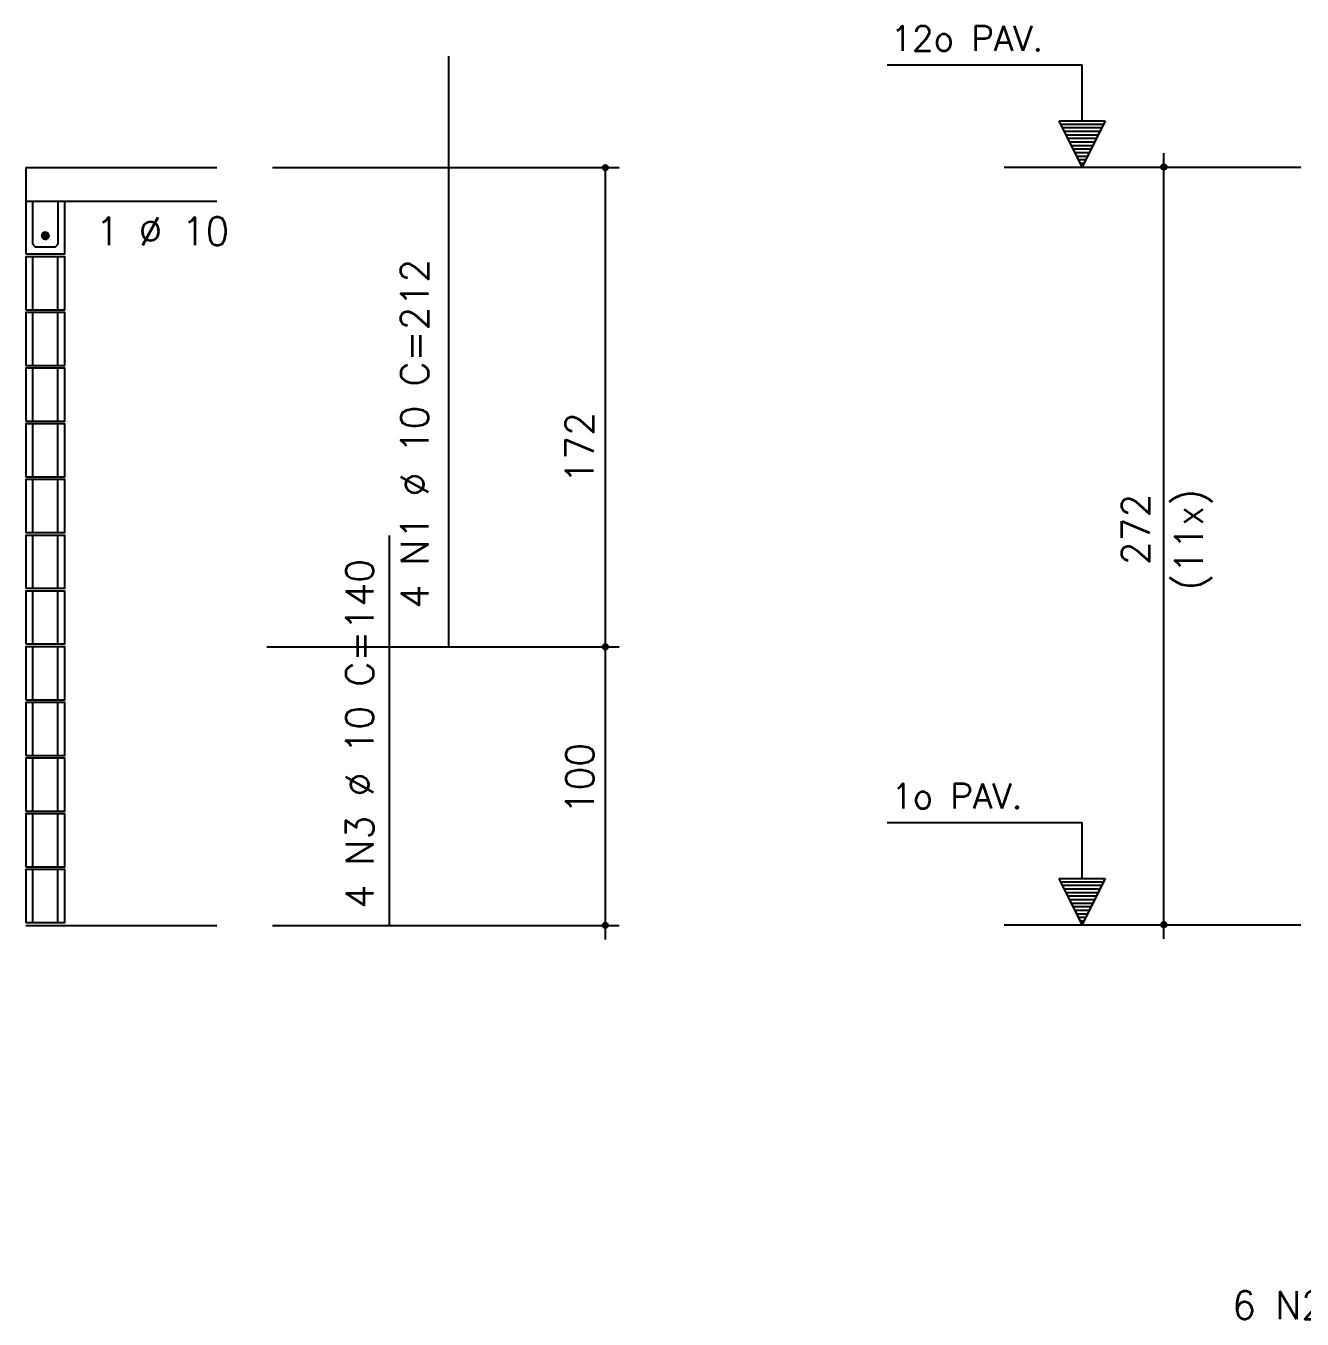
# Model space of a CAD drawing. Extents: x -1.9 to 86, y -1.5 to 60.9.
# Drawn here: x 17.41 to 26.57, y 16.14 to 25.43 of the extents above; entities that cross this region are included whole.
import ezdxf

# ---------------------------------------------------------------- set-up
doc = ezdxf.new("R2010")
doc.units = 0
doc.header["$MEASUREMENT"] = 0
for name, color, linetype in [('PENA_01', 1, 'CONTINUOUS'), ('PENA_02', 2, 'CONTINUOUS'), ('PENA_03', 3, 'CONTINUOUS'), ('PENA_05', 5, 'CONTINUOUS')]:
    doc.layers.add(name, color=color, linetype=linetype)
doc.styles.get("Standard").update_dxf_attribs({"font": 'ROMANS.SHX'})

msp = doc.modelspace()

# ---------------------------------------------------------------- linework, layer by layer
at = {"layer": 'PENA_01', "linetype": 'Continuous'}
for p, q in [((24.4314, 24.4137), (26.5623, 24.4137)), ((24.4314, 18.9737), (26.5623, 18.9737))]:
    msp.add_line(p, q, dxfattribs=at)
at = {"layer": 'PENA_02', "linetype": 'Continuous'}
for centre, radius in [((21.5686, 24.4095), 0.02), ((25.5775, 24.4137), 0.02), ((25.5775, 24.4137), 0.01), ((21.5686, 24.4095), 0.01), ((21.5686, 20.9695), 0.02), ((21.5686, 20.9695), 0.01), ((21.5686, 18.9695), 0.02), ((21.5686, 18.9695), 0.01), ((25.5775, 18.9737), 0.02), ((25.5775, 18.9737), 0.01)]:
    msp.add_circle(centre, radius, dxfattribs=at)
at = {"layer": 'PENA_03', "linetype": 'Continuous'}
for p, q in [((24.9904, 25.1455), (23.5904, 25.1455)), ((24.9904, 24.7455), (24.9904, 25.1455)), ((24.9918, 24.7455), (24.9918, 25.1469)), ((24.9911, 24.4137), (24.8252, 24.7455)), ((24.8252, 24.7455), (24.9904, 24.7455)), ((24.9911, 24.4168), (24.8274, 24.7441)), ((25.1548, 24.7441), (24.8274, 24.7441)), ((25.1443, 24.72), (24.8379, 24.72)), ((25.157, 24.7455), (24.9911, 24.4137)), ((25.1548, 24.7441), (24.9911, 24.4168)), ((24.9918, 24.7455), (25.157, 24.7455)), ((25.1315, 24.6945), (24.8507, 24.6945)), ((25.1187, 24.6689), (24.8635, 24.6689)), ((25.106, 24.6434), (24.8762, 24.6434)), ((25.0932, 24.6179), (24.889, 24.6179)), ((25.0804, 24.5924), (24.9017, 24.5924)), ((25.0677, 24.5668), (24.9145, 24.5668)), ((25.0549, 24.5413), (24.9273, 24.5413)), ((25.0421, 24.5158), (24.94, 24.5158)), ((25.5775, 18.8731), (25.5775, 24.5137)), ((25.0294, 24.4902), (24.9528, 24.4902)), ((25.0166, 24.4647), (24.9656, 24.4647)), ((25.0039, 24.4392), (24.9783, 24.4392)), ((17.4086, 24.4095), (17.4086, 23.7895)), ((17.4086, 24.4095), (18.7793, 24.4095)), ((19.1793, 24.4095), (21.6686, 24.4095)), ((21.5686, 18.8689), (21.5686, 24.4095)), ((17.4086, 24.1695), (18.7793, 24.1695)), ((17.4586, 23.3895), (17.4586, 23.7695)), ((17.6386, 23.3895), (17.6386, 23.7695)), ((17.4586, 22.9895), (17.4586, 23.3695)), ((17.6386, 22.9895), (17.6386, 23.3695)), ((17.4586, 22.5895), (17.4586, 22.9695)), ((17.6386, 22.5895), (17.6386, 22.9695)), ((17.4586, 22.1895), (17.4586, 22.5695)), ((17.6386, 22.1895), (17.6386, 22.5695)), ((17.4586, 21.7895), (17.4586, 22.1695)), ((17.6386, 21.7895), (17.6386, 22.1695)), ((17.4586, 21.3895), (17.4586, 21.7695)), ((17.6386, 21.3895), (17.6386, 21.7695)), ((17.4586, 20.9895), (17.4586, 21.3695)), ((17.6386, 20.9895), (17.6386, 21.3695)), ((17.4586, 20.5895), (17.4586, 20.9695)), ((17.6386, 20.5895), (17.6386, 20.9695)), ((19.1374, 20.9695), (21.6686, 20.9695)), ((17.4586, 20.1895), (17.4586, 20.5695)), ((17.6386, 20.1895), (17.6386, 20.5695)), ((17.4586, 19.7895), (17.4586, 20.1695)), ((17.6386, 19.7895), (17.6386, 20.1695)), ((17.4586, 19.3895), (17.4586, 19.7695)), ((17.6386, 19.3895), (17.6386, 19.7695)), ((24.9904, 19.7055), (23.5904, 19.7055)), ((24.9904, 19.3055), (24.9904, 19.7055)), ((24.9918, 19.3055), (24.9918, 19.7069)), ((17.4586, 18.9895), (17.4586, 19.3695)), ((17.6386, 18.9895), (17.6386, 19.3695)), ((24.9911, 18.9737), (24.8252, 19.3055)), ((24.8252, 19.3055), (24.9904, 19.3055)), ((24.9911, 18.9768), (24.8274, 19.3041)), ((25.1548, 19.3041), (24.8274, 19.3041)), ((25.1443, 19.28), (24.8379, 19.28)), ((25.1315, 19.2545), (24.8507, 19.2545)), ((25.1187, 19.2289), (24.8635, 19.2289)), ((25.157, 19.3055), (24.9911, 18.9737)), ((25.1548, 19.3041), (24.9911, 18.9768)), ((24.9918, 19.3055), (25.157, 19.3055)), ((25.106, 19.2034), (24.8762, 19.2034)), ((25.0932, 19.1779), (24.889, 19.1779)), ((25.0804, 19.1524), (24.9017, 19.1524)), ((25.0677, 19.1268), (24.9145, 19.1268)), ((25.0549, 19.1013), (24.9273, 19.1013)), ((25.0421, 19.0758), (24.94, 19.0758)), ((25.0294, 19.0502), (24.9528, 19.0502)), ((17.4086, 18.9695), (18.7793, 18.9695)), ((19.1793, 18.9695), (21.6686, 18.9695)), ((25.0166, 19.0247), (24.9656, 19.0247)), ((25.0039, 18.9992), (24.9783, 18.9992))]:
    msp.add_line(p, q, dxfattribs=at)
for points in [[(17.4086, 23.7895), (17.6886, 23.7895), (17.6886, 24.1695)], [(17.6386, 24.1695), (17.6386, 23.8595), (17.6186, 23.8395), (17.4786, 23.8395), (17.4586, 23.8595), (17.4586, 24.1695)], [(17.5732, 23.9204), (17.571, 23.9306), (17.5649, 23.939), (17.5559, 23.9442), (17.5455, 23.9453), (17.5357, 23.9421), (17.5279, 23.9351), (17.5237, 23.9256), (17.5237, 23.9152), (17.5279, 23.9058), (17.5357, 23.8988), (17.5455, 23.8956), (17.5559, 23.8967), (17.5649, 23.9019), (17.571, 23.9103), (17.5732, 23.9204)], [(17.4086, 23.3895), (17.6886, 23.3895), (17.6886, 23.7695), (17.4086, 23.7695), (17.4086, 23.3895)], [(17.4086, 22.9895), (17.6886, 22.9895), (17.6886, 23.3695), (17.4086, 23.3695), (17.4086, 22.9895)], [(17.4086, 22.5895), (17.6886, 22.5895), (17.6886, 22.9695), (17.4086, 22.9695), (17.4086, 22.5895)], [(17.4086, 22.1895), (17.6886, 22.1895), (17.6886, 22.5695), (17.4086, 22.5695), (17.4086, 22.1895)], [(17.4086, 21.7895), (17.6886, 21.7895), (17.6886, 22.1695), (17.4086, 22.1695), (17.4086, 21.7895)], [(17.4086, 21.3895), (17.6886, 21.3895), (17.6886, 21.7695), (17.4086, 21.7695), (17.4086, 21.3895)], [(17.4086, 20.9895), (17.6886, 20.9895), (17.6886, 21.3695), (17.4086, 21.3695), (17.4086, 20.9895)], [(17.4086, 20.5895), (17.6886, 20.5895), (17.6886, 20.9695), (17.4086, 20.9695), (17.4086, 20.5895)], [(17.4086, 20.1895), (17.6886, 20.1895), (17.6886, 20.5695), (17.4086, 20.5695), (17.4086, 20.1895)], [(17.4086, 19.7895), (17.6886, 19.7895), (17.6886, 20.1695), (17.4086, 20.1695), (17.4086, 19.7895)], [(17.4086, 19.3895), (17.6886, 19.3895), (17.6886, 19.7695), (17.4086, 19.7695), (17.4086, 19.3895)], [(17.4086, 18.9895), (17.6886, 18.9895), (17.6886, 19.3695), (17.4086, 19.3695), (17.4086, 18.9895)]]:
    msp.add_lwpolyline(points, dxfattribs=at)
msp.add_circle((17.5482, 23.9204), 0.025, dxfattribs=at)
for points in [[(17.5732, 23.9204), (17.5279, 23.9351), (17.5237, 23.9256)], [(17.5732, 23.9204), (17.5237, 23.9256), (17.5237, 23.9152)], [(17.5732, 23.9204), (17.5237, 23.9152), (17.5279, 23.9058)], [(17.5732, 23.9204), (17.5357, 23.9421), (17.5247, 23.929)], [(17.5732, 23.9204), (17.5247, 23.929), (17.5247, 23.9119)], [(17.5732, 23.9204), (17.5247, 23.9119), (17.5357, 23.8988)], [(17.5732, 23.9204), (17.5357, 23.9421), (17.5279, 23.9351)], [(17.5732, 23.9204), (17.5279, 23.9058), (17.5357, 23.8988)], [(17.5732, 23.9204), (17.5455, 23.9453), (17.5357, 23.9421)], [(17.5732, 23.9204), (17.5525, 23.9451), (17.5357, 23.9421)], [(17.5732, 23.9204), (17.5357, 23.8988), (17.5525, 23.8958)], [(17.5732, 23.9204), (17.5357, 23.8988), (17.5455, 23.8956)], [(17.5732, 23.9204), (17.5559, 23.9442), (17.5455, 23.9453)], [(17.5732, 23.9204), (17.5455, 23.8956), (17.5559, 23.8967)], [(17.5732, 23.9204), (17.5673, 23.9365), (17.5525, 23.9451)], [(17.5732, 23.9204), (17.5525, 23.8958), (17.5673, 23.9044)], [(17.5732, 23.9204), (17.5649, 23.939), (17.5559, 23.9442)], [(17.5732, 23.9204), (17.5559, 23.8967), (17.5649, 23.9019)], [(17.5732, 23.9204), (17.571, 23.9306), (17.5649, 23.939)], [(17.5732, 23.9204), (17.5649, 23.9019), (17.571, 23.9103)], [(17.5732, 23.9204), (17.5673, 23.9044), (17.5732, 23.9204)], [(17.5732, 23.9204), (17.571, 23.9103), (17.5732, 23.9204)]]:
    msp.add_solid(points, dxfattribs=at)
at = {"layer": 'PENA_05', "linetype": 'Continuous'}
for p, q in [((20.4449, 20.9665), (20.4449, 25.2095)), ((20.0189, 18.9695), (20.0189, 21.7695))]:
    msp.add_line(p, q, dxfattribs=at)

# ---------------------------------------------------------------- texts
at = {"layer": 'PENA_03', "linetype": 'Continuous'}
for s, height, p in [('12o PAV.', 0.18, (23.6161, 25.2474)), ('1 %%c 10', 0.2, (17.9094, 23.8532)), ('1o PAV.', 0.18, (23.6207, 19.8074)), ('6 N2 %%c 10 C=80', 0.2, (26.0673, 16.1422))]:
    msp.add_text(s, height=height, dxfattribs=at).set_placement(p)
for s, p in [('4 N1 %%c 10 C=212', (20.2995, 21.2435)), ('172', (21.4832, 22.1413)), ('272', (25.4752, 21.5551)), ('(11x)', (25.857, 21.3749)), ('4 N3 %%c 10 C=140', (19.9049, 19.0887)), ('100', (21.4848, 19.7657))]:
    msp.add_text(s, height=0.2, rotation=90, dxfattribs=at).set_placement(p)

doc.saveas('drawing.dxf')
